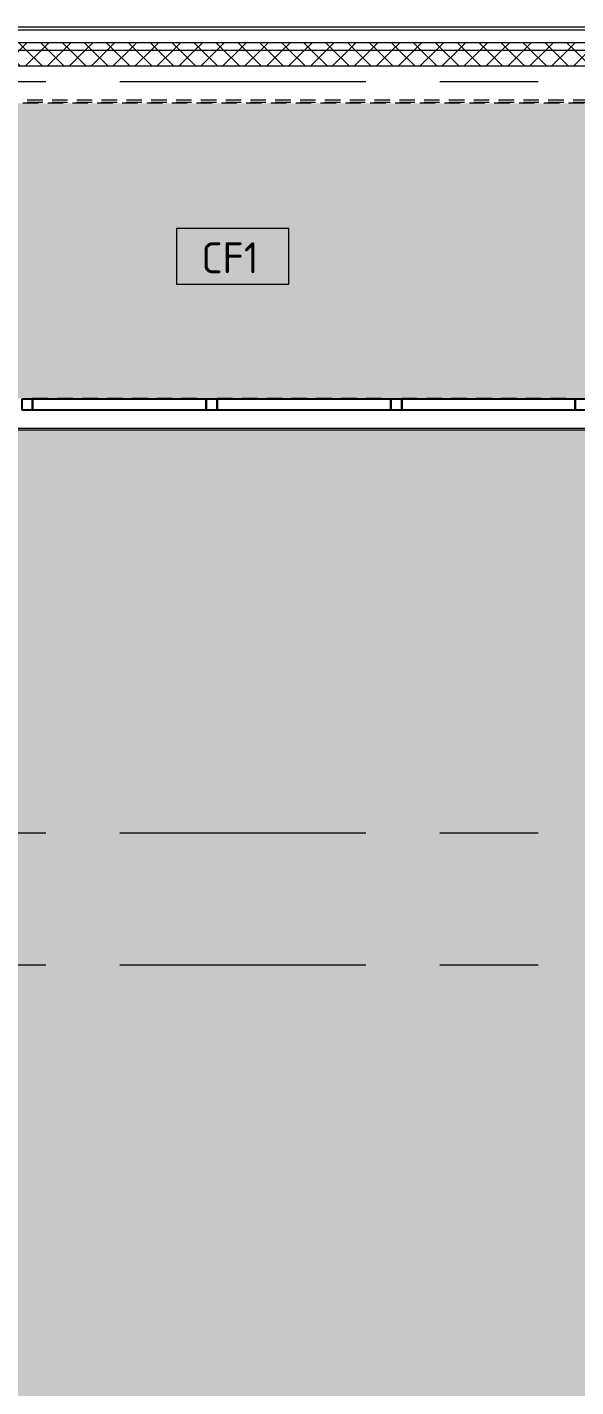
# Model space of a CAD drawing. Header units: millimetres. Extents: x 35861 to 236814, y -8553 to 29000.
# Drawn here: x 61900 to 65438, y 18576 to 27350 of the extents above; entities that cross this region are included whole.
import ezdxf

# ---------------------------------------------------------------- set-up
doc = ezdxf.new("R2010")
doc.units = ezdxf.units.MM
doc.linetypes.add('200_ШТРИХ__ш1_п0_6_', pattern=[160, 100, -60])
doc.linetypes.add('Осевая', pattern=[3175, 635, -476.25, 1587.5, -476.25])
for name, color, linetype, lineweight in [('A-CLNG-IDEN', 7, 'Continuous', 9), ('A-DETL-MBND', 7, '200_ШТРИХ__ш1_п0_6_', 9), ('A-DETL-MBND-1', 7, 'Continuous', 9), ('A-GLAZ-CWMG', 7, 'Continuous', 9), ('A-GLAZ-CWMG-1', 7, 'Continuous', 25), ('A-WALL', 7, 'Continuous', 9), ('Оси-2', 7, 'Осевая', 9)]:
    doc.layers.add(name, color=color, linetype=linetype, lineweight=lineweight)
for name, color, linetype, lineweight, true_color in [('A-WALL-3', 7, 'Continuous', 13, 0x3c3c3c), ('A-WALL-FNSH-1', 7, 'Continuous', 9, 0x3c3c3c), ('A-WALL-FNSH-2', 7, 'Continuous', 13, 0x3c3c3c)]:
    doc.layers.add(name, color=color, linetype=linetype, lineweight=lineweight, true_color=true_color)
doc.styles.add('GOST Common_1', font='GOST_Common.ttf', dxfattribs={"height": 200})
pattern_1 = [(45, (0, 0), (-70.71068, 70.71068), []), (135, (0, 0), (-70.71068, -70.71068), [])]

# ---------------------------------------------------------------- blocks, each defined once
blk = doc.blocks.new('Прямоугольный импост - 50 x 70 мм-31693601-План потолков с обозначением видов отделки и геометрии 1 этажа в осях 12 - 23')
at = {"layer": 'A-GLAZ-CWMG-1'}
for p, q in [((61935, 24950), (61935, 24880)), ((63055, 24950), (61935, 24950)), ((63055, 24880), (63055, 24950)), ((61935, 24880), (63055, 24880))]:
    blk.add_line(p, q, dxfattribs=at)
blk = doc.blocks.new('Системная панель - Сэндвич - 40мм-31693691-План потолков с обозначением видов отделки и геометрии 1 этажа в осях 12 - 23')
at = {"layer": 'A-DETL-MBND'}
for p, q in [((-560, -35), (-560, -40)), ((560, -40), (-560, -40)), ((560, -35), (560, -40))]:
    blk.add_line(p, q, dxfattribs=at)
blk = doc.blocks.new('Прямоугольный импост - 50 x 70 мм-23765997-План потолков с обозначением видов отделки и геометрии 1 этажа в осях 12 - 23')
at = {"layer": 'A-GLAZ-CWMG-1'}
for p, q in [((-35, 35), (35, 35)), ((-35, -35), (-35, 35)), ((35, 35), (35, -35)), ((35, -35), (-35, -35))]:
    blk.add_line(p, q, dxfattribs=at)
blk = doc.blocks.new('М_потолков - Марка_ Имя типа-25382930-План потолков с обозначением видов отделки и геометрии 1 этажа в осях 12 - 23')
at = {"layer": 'A-CLNG-IDEN'}
for p, q in [((3.625, 1.984375), (-3.625, 1.984375)), ((-3.625, 1.984375), (-3.625, -1.59375)), ((3.625, -1.59375), (3.625, 1.984375)), ((-3.625, -1.59375), (3.625, -1.59375))]:
    blk.add_line(p, q, dxfattribs=at)

msp = doc.modelspace()

# ---------------------------------------------------------------- hatches: boundary and pattern name
at = {"layer": 'A-DETL-MBND-1'}
h = msp.add_hatch(color=256, dxfattribs=at)
h.paths.add_polyline_path([(84480.2, 20178), (84480.2, 21652), (82302, 21652), (82302, 22672), (68282, 22672), (68282, 26852), (68202, 26852), (68202, 26860), (67111, 26860), (67110, 26852), (66788, 26852), (66788, 26472), (66760, 26472), (66760, 24960), (66780, 24960), (66780, 24970.5), (66788, 24970.5), (66788, 22672), (66760, 22672), (66760, 21178), (78707.8, 21178), (78707.8, 20178), (83295.5, 20178), (83295.5, 20188), (83315.5, 20188), (83315.5, 20178)])
h.paths.add_polyline_path([(58130, 24810), (58140, 24810.4), (58140, 24850), (58130, 24850), (58130, 24825.1)])
h.paths.add_polyline_path([(60600, 24830), (60610, 24830), (60610, 24850), (60600, 24850)])
h.paths.add_polyline_path([(66090, 24950), (66160, 24950), (66160, 26472), (66132, 26472), (66132, 26859), (60788, 26859), (60788, 26472), (60132, 26472), (60132, 26852), (57578, 26852), (57578, 25558), (57958, 25558), (57958, 24978), (58130, 24978), (58130, 24950), (60770, 24950), (60770, 24955), (61865, 24955), (61865, 24950), (61935, 24950), (61935, 24955), (63055, 24955), (63055, 24950), (63125, 24950), (63125, 24955), (64245, 24955), (64245, 24950), (64315, 24950), (64315, 24955), (65435, 24955), (65435, 24950), (65505, 24950), (65505, 24955), (66090, 24955)])
msp.add_hatch(color=256, dxfattribs=at).paths.add_polyline_path([(59944.4, 11921), (60132, 11921), (60132, 12328), (60788, 12328), (60788, 11928), (66132, 11928), (66132, 12328), (66160, 12328), (66160, 15522), (65682, 15522), (65682, 22828), (66132, 22828), (66132, 23328), (66160, 23328), (66160, 24752), (60738, 24752), (60738, 18572), (60710, 18572), (60710, 17298), (60738, 17298), (60738, 16742), (60182, 16742), (60182, 17042), (59638, 17042), (59638, 14042), (59382, 14042), (59382, 17298), (60210, 17298), (60210, 18572), (57578, 18572), (57578, 11921), (58501.1, 11921)])
at = {"layer": 'A-WALL'}
h = msp.add_hatch(dxfattribs=at)
h.set_pattern_fill('FP_17', color=256, style=0, pattern_type=2)
h.set_pattern_definition(pattern_1)
h.paths.add_polyline_path([(84480.2, 27200), (84480.2, 27250), (42160, 27250), (42160, 27200), (81593.6, 27200)])
h = msp.add_hatch(dxfattribs=at)
h.set_pattern_fill('FP_17', color=256, style=0, pattern_type=2)
h.set_pattern_definition(pattern_1)
h.paths.add_polyline_path([(84480.2, 27100), (84480.2, 27200), (42160, 27200), (42160, 27100), (81593.6, 27100)])

# ---------------------------------------------------------------- linework, layer by layer
at = {"layer": 'A-DETL-MBND'}
for p, q in [((66160, 26880), (60760, 26880)), ((60780, 26867), (66140, 26867)), ((66132, 26859), (60788, 26859))]:
    msp.add_line(p, q, dxfattribs=at)
at = {"layer": 'A-WALL'}
for p, q in [((84480.2, 27250), (42160, 27250)), ((84480.2, 27200), (42160, 27200))]:
    msp.add_line(p, q, dxfattribs=at)
at = {"layer": 'A-WALL-3'}
for p, q in [((84480.2, 27330), (42160, 27330)), ((60760, 27100), (84480.2, 27100))]:
    msp.add_line(p, q, dxfattribs=at)
at = {"layer": 'A-WALL-FNSH-1'}
msp.add_line((84480.2, 27350), (42160, 27350), dxfattribs=at)
at = {"layer": 'A-WALL-FNSH-2'}
for p, q in [((66640, 24760), (60730, 24760)), ((60738, 24752), (66640, 24752))]:
    msp.add_line(p, q, dxfattribs=at)
at = {"layer": 'Оси-2'}
for p, q in [((39160.8, 27000), (82200, 27000)), ((39160.8, 22150), (82200, 22150)), ((39160.8, 21300), (82200, 21300))]:
    msp.add_line(p, q, dxfattribs=at)

# ---------------------------------------------------------------- block references
at = {"layer": 'A-CLNG-IDEN', "xscale": 99.99999999999993, "yscale": 99.99999999999993, "zscale": 99.99999999999993}
msp.add_blockref('М_потолков - Марка_ Имя типа-25382930-План потолков с обозначением видов отделки и геометрии 1 этажа в осях 12 - 23', (63225.8, 25851.9), dxfattribs=at)
at = {"layer": 'A-DETL-MBND', "rotation": 180}
for p in [(62495, 24915), (63685, 24915), (64875, 24915)]:
    msp.add_blockref('Системная панель - Сэндвич - 40мм-31693691-План потолков с обозначением видов отделки и геометрии 1 этажа в осях 12 - 23', p, dxfattribs=at)
at = {"layer": 'A-GLAZ-CWMG', "extrusion": (0, 0, -1)}
for p in [(-61900, 24915), (-63090, 24915), (-64280, 24915), (-65470, 24915)]:
    msp.add_blockref('Прямоугольный импост - 50 x 70 мм-23765997-План потолков с обозначением видов отделки и геометрии 1 этажа в осях 12 - 23', p, dxfattribs=at)
at = {"layer": 'A-GLAZ-CWMG'}
for p in [(0, 0), (1190, 0), (2380, 0)]:
    msp.add_blockref('Прямоугольный импост - 50 x 70 мм-31693601-План потолков с обозначением видов отделки и геометрии 1 этажа в осях 12 - 23', p, dxfattribs=at)

# ---------------------------------------------------------------- texts
at = {"layer": 'A-CLNG-IDEN', "insert": (63023, 25961.7), "char_height": 200, "width": 472.996, "attachment_point": 1, "style": 'GOST Common_1'}
msp.add_mtext('CF1', dxfattribs=at)

doc.saveas('drawing.dxf')
